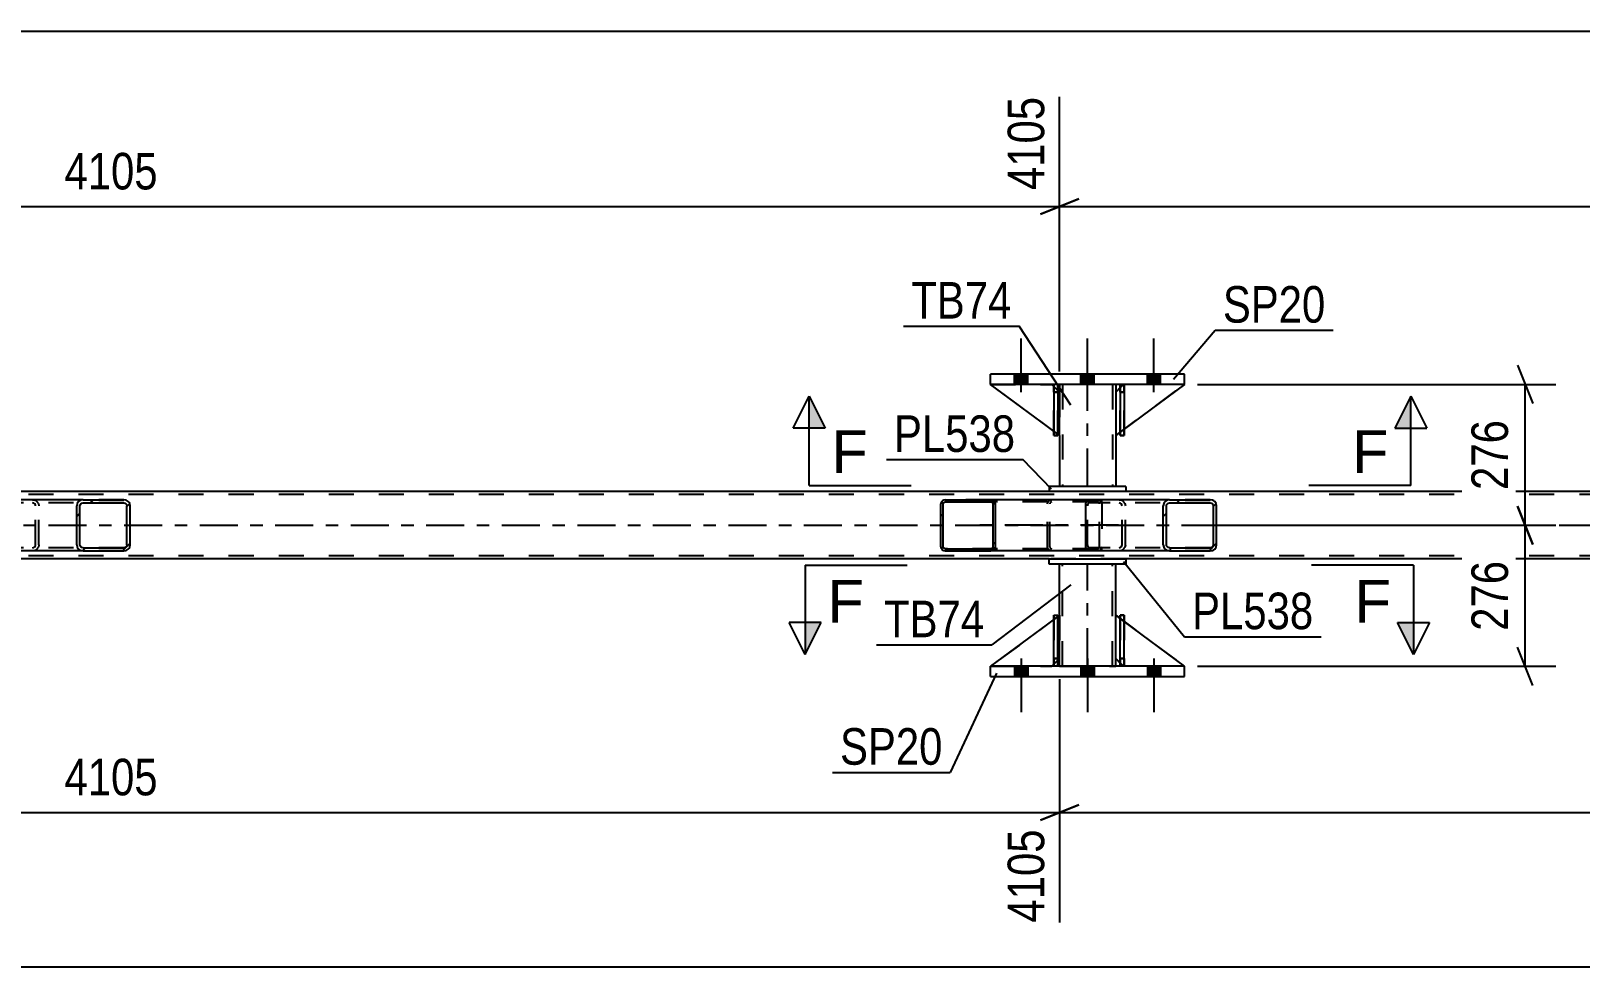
# Model space of a CAD drawing. Header units: millimetres. Extents: x -91 to 750, y -418 to 176.
# Drawn here: x 97.9 to 219.3, y -254.8 to -181.5 of the extents above; entities that cross this region are included whole.
import ezdxf

# ---------------------------------------------------------------- set-up
doc = ezdxf.new("R2010")
doc.units = ezdxf.units.MM
doc.linetypes.add('DXK_LINE_DOT2', pattern=[3.9198, 1.9599, -1.9599])
doc.linetypes.add('DXK_LINE_DOT3', pattern=[5.9187, 2.979, -0.9799, 0.9799, -0.9799])
doc.styles.add('Arial', font='ARIAL.TTF', dxfattribs={"height": 0.2})
doc.styles.add('Arial Narrow', font='ARIALN.TTF', dxfattribs={"height": 0.2})

# ---------------------------------------------------------------- blocks, each defined once
blk = doc.blocks.new('Part-814185736-5487 - 5375')
at = {"color": 7, "linetype": 'DXK_LINE_DOT2'}
for p, q in [((178.07, -209.76), (178.07, -209.16)), ((178.07, -209.16), (178.07, -209.16)), ((178.07, -209.16), (178.07, -213.16)), ((178.39, -209.16), (178.07, -209.16)), ((178.07, -213.16), (178.07, -209.76)), ((178.07, -209.76), (178.39, -209.76)), ((178.39, -209.76), (178.39, -209.16)), ((178.39, -213.16), (178.39, -209.16)), ((178.39, -209.76), (178.39, -213.16)), ((178.07, -213.16), (178.39, -213.16))]:
    blk.add_line(p, q, dxfattribs=at)
blk = doc.blocks.new('Part-814185736-5474 - 5375')
at = {"color": 7, "linetype": 'DXK_LINE_DOT2'}
for p, q in [((178.07, -227.25), (178.39, -227.25)), ((178.07, -230.65), (178.07, -227.25)), ((178.07, -227.25), (178.07, -231.25)), ((178.39, -227.25), (178.39, -230.77)), ((178.39, -231.25), (178.39, -227.34)), ((178.39, -230.65), (178.07, -230.65)), ((178.07, -231.25), (178.07, -230.65)), ((178.39, -231.25), (178.07, -231.25)), ((178.39, -230.77), (178.39, -231.25)), ((178.39, -231.25), (178.39, -231.25))]:
    blk.add_line(p, q, dxfattribs=at)
blk = doc.blocks.new('Part-814185736-5480 - 5375')
at = {"color": 7, "linetype": 'DXK_LINE_DOT2'}
for p, q in [((182.92, -230.65), (182.92, -227.25)), ((182.92, -227.25), (188.32, -231.25)), ((183.52, -231.25), (182.92, -230.65)), ((188.32, -231.25), (183.52, -231.25))]:
    blk.add_line(p, q, dxfattribs=at)
blk = doc.blocks.new('Part-814185736-5481 - 5375')
at = {"color": 7, "linetype": 'DXK_LINE_DOT2'}
for p, q in [((183.27, -209.76), (183.27, -209.16)), ((183.27, -209.16), (183.27, -209.16)), ((183.27, -209.16), (183.27, -213.16)), ((183.59, -209.16), (183.27, -209.16)), ((183.27, -213.16), (183.27, -209.76)), ((183.27, -209.76), (183.59, -209.76)), ((183.59, -209.76), (183.59, -209.16)), ((183.59, -213.16), (183.59, -209.16)), ((183.59, -209.76), (183.59, -213.16)), ((183.27, -213.16), (183.59, -213.16))]:
    blk.add_line(p, q, dxfattribs=at)
blk = doc.blocks.new('Part-814185736-5482 - 5375')
at = {"color": 2, "linetype": 'Continuous'}
for p, q in [((178.07, -227.58), (173.12, -231.24)), ((178.52, -227.25), (178.39, -227.34)), ((178.52, -230.65), (178.52, -227.25)), ((178.07, -231.09), (177.92, -231.24)), ((178.52, -230.65), (178.39, -230.77)), ((178.52, -230.65), (178.52, -230.65))]:
    blk.add_line(p, q, dxfattribs=at)
at = {"color": 7, "linetype": 'DXK_LINE_DOT2'}
for p, q in [((178.39, -227.34), (178.07, -227.58)), ((178.52, -230.65), (178.52, -227.25)), ((173.12, -231.25), (173.12, -231.24)), ((173.12, -231.24), (173.12, -231.25)), ((177.92, -231.25), (173.12, -231.25)), ((178.52, -230.65), (177.92, -231.25)), ((177.92, -231.25), (177.92, -231.24)), ((178.39, -230.77), (178.07, -231.09))]:
    blk.add_line(p, q, dxfattribs=at)
blk = doc.blocks.new('Part-814185736-5483 - 5375')
at = {"color": 7, "linetype": 'DXK_LINE_DOT2'}
for p, q in [((178.52, -227.25), (173.12, -231.25)), ((178.52, -230.65), (178.52, -227.25)), ((178.52, -227.25), (178.52, -230.65)), ((173.12, -231.25), (177.92, -231.25)), ((177.92, -231.25), (178.52, -230.65)), ((178.52, -230.65), (177.92, -231.25)), ((178.52, -230.65), (178.52, -230.65))]:
    blk.add_line(p, q, dxfattribs=at)
blk = doc.blocks.new('Part-814185736-5484 - 5375')
at = {"color": 2, "linetype": 'Continuous'}
for p, q in [((178.07, -231.24), (178.07, -227.25)), ((178.07, -227.25), (178.39, -227.25)), ((178.39, -231.24), (178.39, -227.25)), ((178.07, -231.25), (178.07, -231.24)), ((178.07, -231.25), (178.07, -231.25)), ((178.39, -231.25), (178.07, -231.25)), ((178.39, -231.25), (178.39, -231.24))]:
    blk.add_line(p, q, dxfattribs=at)
at = {"color": 7, "linetype": 'DXK_LINE_DOT2'}
for p, q in [((178.07, -227.25), (178.07, -230.65)), ((178.39, -230.65), (178.39, -227.25)), ((178.07, -230.65), (178.07, -231.25)), ((178.07, -230.65), (178.39, -230.65)), ((178.07, -231.24), (178.07, -231.24)), ((178.39, -231.25), (178.39, -230.65)), ((178.39, -231.24), (178.39, -231.24)), ((178.39, -231.25), (178.39, -231.25))]:
    blk.add_line(p, q, dxfattribs=at)
blk = doc.blocks.new('Part-814185736-5493 - 5375')
at = {"color": 2, "linetype": 'Continuous'}
for p, q in [((173.12, -232.04), (173.12, -231.24)), ((188.32, -231.24), (173.12, -231.24)), ((188.32, -232.04), (188.32, -231.24)), ((173.12, -232.04), (188.32, -232.04))]:
    blk.add_line(p, q, dxfattribs=at)
at = {"color": 7, "linetype": 'DXK_LINE_DOT2'}
for p, q in [((173.12, -232.04), (173.12, -231.24)), ((188.32, -232.04), (188.32, -231.24))]:
    blk.add_line(p, q, dxfattribs=at)
blk = doc.blocks.new('Part-814185736-5457 - 5375')
at = {"color": 2, "linetype": 'Continuous'}
for p, q in [((182.92, -230.65), (182.92, -227.25)), ((183.27, -227.51), (182.92, -227.25)), ((188.32, -231.24), (183.59, -227.74)), ((183.27, -231), (182.92, -230.65))]:
    blk.add_line(p, q, dxfattribs=at)
at = {"color": 7, "linetype": 'DXK_LINE_DOT2'}
for p, q in [((183.59, -227.74), (183.27, -227.51)), ((183.52, -231.25), (183.27, -231)), ((188.32, -231.25), (183.52, -231.25)), ((188.32, -231.24), (188.32, -231.25)), ((188.32, -231.25), (188.32, -231.24))]:
    blk.add_line(p, q, dxfattribs=at)
blk = doc.blocks.new('Part-814185736-5469 - 5375')
at = {"color": 2, "linetype": 'Continuous'}
for p, q in [((183.27, -209.41), (182.92, -209.76)), ((182.92, -209.76), (182.92, -213.16)), ((188.32, -209.16), (183.59, -212.66)), ((183.27, -212.9), (182.92, -213.16))]:
    blk.add_line(p, q, dxfattribs=at)
at = {"color": 7, "linetype": 'DXK_LINE_DOT2'}
for p, q in [((183.52, -209.16), (183.27, -209.41)), ((188.32, -209.16), (183.52, -209.16)), ((183.59, -212.66), (183.27, -212.9))]:
    blk.add_line(p, q, dxfattribs=at)
blk = doc.blocks.new('Part-814185736-5470 - 5375')
at = {"color": 7, "linetype": 'DXK_LINE_DOT2'}
for p, q in [((183.52, -209.16), (182.92, -209.76)), ((182.92, -213.16), (188.32, -209.16)), ((182.92, -209.76), (182.92, -213.16)), ((188.32, -209.16), (183.52, -209.16))]:
    blk.add_line(p, q, dxfattribs=at)
blk = doc.blocks.new('Part-814185736-5471 - 5375')
at = {"color": 2, "linetype": 'Continuous'}
for p, q in [((178.07, -212.83), (173.12, -209.16)), ((178.07, -209.32), (177.92, -209.16)), ((178.52, -209.76), (178.39, -209.64)), ((178.52, -209.76), (178.52, -209.76)), ((178.52, -213.16), (178.52, -209.76)), ((178.39, -213.07), (178.52, -213.16)), ((178.52, -213.16), (178.52, -213.16))]:
    blk.add_line(p, q, dxfattribs=at)
at = {"color": 7, "linetype": 'DXK_LINE_DOT2'}
for p, q in [((177.92, -209.16), (173.12, -209.16)), ((177.92, -209.16), (178.52, -209.76)), ((178.39, -209.64), (178.07, -209.32)), ((178.52, -209.76), (178.52, -213.16)), ((178.39, -213.07), (178.07, -212.83))]:
    blk.add_line(p, q, dxfattribs=at)
blk = doc.blocks.new('Part-814185736-5472 - 5375')
at = {"color": 7, "linetype": 'DXK_LINE_DOT2'}
for p, q in [((178.52, -213.16), (173.12, -209.16)), ((173.12, -209.16), (177.92, -209.16)), ((177.92, -209.16), (178.52, -209.76)), ((178.52, -209.76), (177.92, -209.16)), ((178.52, -209.76), (178.52, -213.16)), ((178.52, -209.76), (178.52, -209.76)), ((178.52, -209.76), (178.52, -213.16))]:
    blk.add_line(p, q, dxfattribs=at)
blk = doc.blocks.new('Part-814185736-5473 - 5375')
at = {"color": 2, "linetype": 'Continuous'}
for p, q in [((178.39, -209.16), (178.07, -209.16)), ((178.07, -209.16), (178.07, -213.16)), ((178.39, -209.16), (178.39, -209.16)), ((178.39, -209.16), (178.39, -213.16)), ((178.39, -213.16), (178.07, -213.16))]:
    blk.add_line(p, q, dxfattribs=at)
at = {"color": 7, "linetype": 'DXK_LINE_DOT2'}
for p, q in [((178.07, -209.76), (178.07, -209.16)), ((178.39, -209.76), (178.07, -209.76)), ((178.07, -209.76), (178.07, -213.16)), ((178.39, -209.76), (178.39, -209.16)), ((178.39, -209.16), (178.39, -209.16)), ((178.39, -213.16), (178.39, -209.76))]:
    blk.add_line(p, q, dxfattribs=at)
blk = doc.blocks.new('Part-814185736-5498 - 5375')
at = {"color": 2, "linetype": 'Continuous'}
for p, q in [((173.12, -209.16), (173.12, -208.36)), ((188.32, -208.36), (173.12, -208.36)), ((188.32, -209.16), (188.32, -208.36)), ((188.32, -209.16), (173.12, -209.16))]:
    blk.add_line(p, q, dxfattribs=at)
at = {"color": 7, "linetype": 'DXK_LINE_DOT2'}
for p, q in [((173.12, -209.16), (173.12, -208.36)), ((188.32, -209.16), (188.32, -208.36))]:
    blk.add_line(p, q, dxfattribs=at)
blk = doc.blocks.new('Part-814185736-5503 - 5375')
at = {"color": 2, "linetype": 'Continuous'}
for p, q in [((178.52, -227.25), (178.52, -223.24)), ((182.92, -227.25), (182.92, -223.24)), ((178.52, -231.24), (178.52, -230.65)), ((182.92, -231.24), (182.92, -230.65))]:
    blk.add_line(p, q, dxfattribs=at)
at = {"color": 7, "linetype": 'DXK_LINE_DOT2'}
for p, q in [((182.92, -223.24), (178.52, -223.24)), ((178.76, -231.24), (178.76, -223.24)), ((182.68, -231.24), (182.68, -223.24)), ((178.52, -230.65), (178.52, -227.25)), ((182.92, -230.65), (182.92, -227.25)), ((178.52, -231.24), (182.92, -231.24))]:
    blk.add_line(p, q, dxfattribs=at)
at = {"color": 7, "linetype": 'DXK_LINE_DOT3'}
blk.add_line((180.72, -231.24), (180.72, -223.24), dxfattribs=at)
blk = doc.blocks.new('Part-814185736-5504 - 5375')
at = {"linetype": 'Continuous'}
h = blk.add_hatch(dxfattribs=at)
h.set_pattern_fill('', scale=0.7, style=0, pattern_type=0)
h.set_pattern_definition([(45, (105.6574, -218.4998), (-1.57154, 1.57154), [])])
h.paths.add_polyline_path([(105.7, -218.68), (105.66, -218.5), (105.55, -218.34), (105.39, -218.24), (105.19, -218.2), (102.01, -218.2), (101.82, -218.24), (101.65, -218.34), (101.54, -218.5), (101.51, -218.68), (101.51, -221.72), (101.54, -221.91), (101.65, -222.06), (101.82, -222.17), (102.01, -222.2), (105.19, -222.2), (105.39, -222.17), (105.55, -222.06), (105.66, -221.91), (105.7, -221.72)])
h.paths.add_polyline_path([(105.43, -221.82), (105.37, -221.89), (105.29, -221.95), (105.19, -221.96), (102.01, -221.96), (101.91, -221.95), (101.83, -221.89), (101.78, -221.82), (101.76, -221.72), (101.76, -218.68), (101.78, -218.59), (101.83, -218.51), (101.91, -218.46), (102.01, -218.44), (105.19, -218.44), (105.29, -218.46), (105.37, -218.51), (105.43, -218.59), (105.44, -218.68), (105.44, -221.72)])
at = {"color": 2, "linetype": 'Continuous'}
for p, q in [((95.46, -218.5), (95.52, -218.34)), ((95.52, -218.34), (95.6, -218.24)), ((95.6, -218.24), (95.71, -218.2)), ((102.01, -218.2), (95.71, -218.2)), ((102.01, -218.2), (101.82, -218.24)), ((101.83, -218.51), (101.91, -218.46)), ((101.91, -218.46), (102.01, -218.44)), ((102.01, -218.2), (105.19, -218.2)), ((102.01, -218.44), (105.19, -218.44)), ((105.39, -218.24), (105.19, -218.2)), ((105.19, -218.44), (105.29, -218.46)), ((105.29, -218.46), (105.37, -218.51)), ((95.44, -218.68), (95.46, -218.5)), ((95.44, -221.72), (95.44, -218.68)), ((101.54, -218.5), (101.51, -218.68)), ((101.51, -221.72), (101.51, -218.68)), ((101.76, -218.68), (101.78, -218.59)), ((101.76, -221.72), (101.76, -218.68)), ((101.78, -218.59), (101.83, -218.51)), ((105.37, -218.51), (105.43, -218.59)), ((105.43, -218.59), (105.44, -218.68)), ((105.44, -221.72), (105.44, -218.68)), ((105.7, -218.68), (105.66, -218.5)), ((105.7, -221.72), (105.7, -218.68)), ((95.46, -221.91), (95.44, -221.72)), ((95.52, -222.06), (95.46, -221.91)), ((95.6, -222.17), (95.52, -222.06)), ((101.51, -221.72), (101.54, -221.91)), ((101.78, -221.82), (101.76, -221.72)), ((101.83, -221.89), (101.78, -221.82)), ((101.91, -221.95), (101.83, -221.89)), ((102.01, -221.96), (101.91, -221.95)), ((102.01, -221.96), (105.19, -221.96)), ((105.29, -221.95), (105.19, -221.96)), ((105.37, -221.89), (105.29, -221.95)), ((105.43, -221.82), (105.37, -221.89)), ((105.44, -221.72), (105.43, -221.82)), ((105.66, -221.91), (105.7, -221.72)), ((95.71, -222.2), (95.6, -222.17)), ((102.01, -222.2), (95.71, -222.2)), ((101.82, -222.17), (102.01, -222.2)), ((102.01, -222.2), (105.19, -222.2)), ((105.19, -222.2), (105.39, -222.17))]:
    blk.add_line(p, q, dxfattribs=at)
at = {"color": 7, "linetype": 'DXK_LINE_DOT2'}
for p, q in [((95.66, -218.46), (95.61, -218.51)), ((95.71, -218.44), (95.66, -218.46)), ((105.19, -218.44), (95.71, -218.44)), ((96.7, -218.44), (96.7, -218.2)), ((98.04, -218.2), (98.24, -218.24)), ((98.14, -218.46), (98.04, -218.44)), ((98.22, -218.51), (98.14, -218.46)), ((105.19, -218.2), (102.01, -218.2)), ((95.58, -218.59), (95.57, -218.68)), ((95.57, -221.72), (95.57, -218.68)), ((95.61, -218.51), (95.58, -218.59)), ((98.27, -218.59), (98.22, -218.51)), ((98.29, -218.68), (98.27, -218.59)), ((98.29, -221.72), (98.29, -218.68)), ((98.51, -218.5), (98.55, -218.68)), ((98.55, -221.72), (98.55, -218.68)), ((95.57, -221.72), (95.58, -221.82)), ((95.58, -221.82), (95.61, -221.89)), ((95.61, -221.89), (95.66, -221.95)), ((95.66, -221.95), (95.71, -221.96)), ((105.19, -221.96), (95.71, -221.96)), ((96.7, -222.2), (96.7, -221.96)), ((98.04, -221.96), (98.14, -221.95)), ((98.14, -221.95), (98.22, -221.89)), ((98.22, -221.89), (98.27, -221.82)), ((98.27, -221.82), (98.29, -221.72)), ((98.55, -221.72), (98.51, -221.91)), ((98.24, -222.17), (98.04, -222.2)), ((105.19, -222.2), (102.01, -222.2))]:
    blk.add_line(p, q, dxfattribs=at)
for centre, start, end in [((98.06, -218.7), 23.8494, 68.8059), ((98.06, -221.71), 291.1941, 336.1506)]:
    blk.add_arc(centre, 0.492, start, end, dxfattribs=at)
at = {"color": 2, "linetype": 'Continuous'}
for centre, start, end in [((101.99, -218.7), 111.1941, 156.1506), ((105.21, -218.7), 23.8494, 68.8059), ((101.99, -221.71), 203.8494, 248.8059), ((105.21, -221.71), 291.1941, 336.1506)]:
    blk.add_arc(centre, 0.492, start, end, dxfattribs=at)
blk = doc.blocks.new('Part-814185736-5517 - 5375')
at = {"color": 2, "linetype": 'Continuous'}
for p, q in [((178.52, -209.16), (178.52, -209.76)), ((182.92, -209.16), (182.92, -209.76)), ((178.52, -213.16), (178.52, -217.16)), ((182.92, -213.16), (182.92, -217.16))]:
    blk.add_line(p, q, dxfattribs=at)
at = {"color": 7, "linetype": 'DXK_LINE_DOT2'}
for p, q in [((182.92, -209.16), (178.52, -209.16)), ((178.52, -209.76), (178.52, -213.16)), ((178.76, -209.16), (178.76, -217.16)), ((182.68, -209.16), (182.68, -217.16)), ((182.92, -209.76), (182.92, -213.16)), ((182.92, -217.16), (178.52, -217.16))]:
    blk.add_line(p, q, dxfattribs=at)
at = {"color": 7, "linetype": 'DXK_LINE_DOT3'}
blk.add_line((180.72, -217.16), (180.72, -209.16), dxfattribs=at)
blk = doc.blocks.new('Part-814185736-5522 - 5375')
at = {"linetype": 'Continuous'}
h = blk.add_hatch(dxfattribs=at)
h.set_pattern_fill('', scale=0.7, style=0, pattern_type=0)
h.set_pattern_definition([(45, (190.7917, -218.4998), (-1.57154, 1.57154), [])])
h.paths.add_polyline_path([(190.83, -218.68), (190.79, -218.5), (190.68, -218.34), (190.52, -218.24), (190.33, -218.2), (187.14, -218.2), (186.95, -218.24), (186.79, -218.34), (186.68, -218.5), (186.64, -218.68), (186.64, -221.72), (186.68, -221.91), (186.79, -222.06), (186.95, -222.17), (187.14, -222.2), (190.33, -222.2), (190.52, -222.17), (190.68, -222.06), (190.79, -221.91), (190.83, -221.72)])
h.paths.add_polyline_path([(190.56, -221.82), (190.5, -221.89), (190.42, -221.95), (190.33, -221.96), (187.14, -221.96), (187.05, -221.95), (186.97, -221.89), (186.91, -221.82), (186.89, -221.72), (186.89, -218.68), (186.91, -218.59), (186.97, -218.51), (187.05, -218.46), (187.14, -218.44), (190.33, -218.44), (190.42, -218.46), (190.5, -218.51), (190.56, -218.59), (190.58, -218.68), (190.58, -221.72)])
at = {"color": 2, "linetype": 'Continuous'}
for p, q in [((180.59, -218.5), (180.65, -218.34)), ((180.65, -218.34), (180.74, -218.24)), ((180.74, -218.24), (180.84, -218.2)), ((187.14, -218.2), (180.84, -218.2)), ((187.14, -218.2), (186.95, -218.24)), ((186.97, -218.51), (187.05, -218.46)), ((187.05, -218.46), (187.14, -218.44)), ((187.14, -218.2), (190.33, -218.2)), ((187.14, -218.44), (190.33, -218.44)), ((190.52, -218.24), (190.33, -218.2)), ((190.33, -218.44), (190.42, -218.46)), ((190.42, -218.46), (190.5, -218.51)), ((180.57, -218.68), (180.59, -218.5)), ((180.57, -221.72), (180.57, -218.68)), ((186.68, -218.5), (186.64, -218.68)), ((186.64, -221.72), (186.64, -218.68)), ((186.89, -218.68), (186.91, -218.59)), ((186.89, -221.72), (186.89, -218.68)), ((186.91, -218.59), (186.97, -218.51)), ((190.5, -218.51), (190.56, -218.59)), ((190.56, -218.59), (190.58, -218.68)), ((190.58, -221.72), (190.58, -218.68)), ((190.83, -218.68), (190.79, -218.5)), ((190.83, -221.72), (190.83, -218.68)), ((180.59, -221.91), (180.57, -221.72)), ((180.65, -222.06), (180.59, -221.91)), ((180.74, -222.17), (180.65, -222.06)), ((186.64, -221.72), (186.68, -221.91)), ((186.91, -221.82), (186.89, -221.72)), ((186.97, -221.89), (186.91, -221.82)), ((187.05, -221.95), (186.97, -221.89)), ((187.14, -221.96), (187.05, -221.95)), ((187.14, -221.96), (190.33, -221.96)), ((190.42, -221.95), (190.33, -221.96)), ((190.5, -221.89), (190.42, -221.95)), ((190.56, -221.82), (190.5, -221.89)), ((190.58, -221.72), (190.56, -221.82)), ((190.79, -221.91), (190.83, -221.72)), ((180.84, -222.2), (180.74, -222.17)), ((187.14, -222.2), (180.84, -222.2)), ((186.95, -222.17), (187.14, -222.2)), ((187.14, -222.2), (190.33, -222.2)), ((190.33, -222.2), (190.52, -222.17))]:
    blk.add_line(p, q, dxfattribs=at)
at = {"color": 7, "linetype": 'DXK_LINE_DOT2'}
for p, q in [((180.79, -218.46), (180.75, -218.51)), ((180.84, -218.44), (180.79, -218.46)), ((190.33, -218.44), (180.84, -218.44)), ((181.83, -218.44), (181.83, -218.2)), ((183.18, -218.2), (183.37, -218.24)), ((183.27, -218.46), (183.18, -218.44)), ((183.35, -218.51), (183.27, -218.46)), ((190.33, -218.2), (187.14, -218.2)), ((180.72, -218.59), (180.71, -218.68)), ((180.71, -221.72), (180.71, -218.68)), ((180.75, -218.51), (180.72, -218.59)), ((183.41, -218.59), (183.35, -218.51)), ((183.43, -218.68), (183.41, -218.59)), ((183.43, -221.72), (183.43, -218.68)), ((183.64, -218.5), (183.68, -218.68)), ((183.68, -221.72), (183.68, -218.68)), ((180.71, -221.72), (180.72, -221.82)), ((180.72, -221.82), (180.75, -221.89)), ((180.75, -221.89), (180.79, -221.95)), ((180.79, -221.95), (180.84, -221.96)), ((190.33, -221.96), (180.84, -221.96)), ((181.83, -222.2), (181.83, -221.96)), ((183.18, -221.96), (183.27, -221.95)), ((183.27, -221.95), (183.35, -221.89)), ((183.35, -221.89), (183.41, -221.82)), ((183.41, -221.82), (183.43, -221.72)), ((183.68, -221.72), (183.64, -221.91)), ((183.37, -222.17), (183.18, -222.2)), ((190.33, -222.2), (187.14, -222.2))]:
    blk.add_line(p, q, dxfattribs=at)
for centre, start, end in [((183.19, -218.7), 23.8494, 68.8059), ((183.19, -221.71), 291.1941, 336.1506)]:
    blk.add_arc(centre, 0.492, start, end, dxfattribs=at)
at = {"color": 2, "linetype": 'Continuous'}
for centre, start, end in [((187.13, -218.7), 111.1941, 156.1506), ((190.34, -218.7), 23.8494, 68.8059), ((187.13, -221.71), 203.8494, 248.8059), ((190.34, -221.71), 291.1941, 336.1506)]:
    blk.add_arc(centre, 0.492, start, end, dxfattribs=at)
blk = doc.blocks.new('Part-814185736-5523 - 5375')
at = {"linetype": 'Continuous'}
h = blk.add_hatch(dxfattribs=at)
h.set_pattern_fill('', scale=0.7, style=0, pattern_type=0)
h.set_pattern_definition([(45, (173.4595, -218.401), (-1.57154, 1.57154), [])])
h.paths.add_polyline_path([(173.49, -218.52), (173.46, -218.4), (173.39, -218.3), (173.28, -218.23), (173.14, -218.2), (169.57, -218.2), (169.44, -218.23), (169.33, -218.3), (169.25, -218.4), (169.23, -218.52), (169.23, -221.88), (169.25, -222.01), (169.33, -222.11), (169.44, -222.18), (169.57, -222.2), (173.14, -222.2), (173.28, -222.18), (173.39, -222.11), (173.46, -222.01), (173.49, -221.88)])
h.paths.add_polyline_path([(173.3, -221.94), (173.27, -222), (173.21, -222.03), (173.14, -222.04), (169.57, -222.04), (169.5, -222.03), (169.45, -222), (169.41, -221.94), (169.4, -221.88), (169.4, -218.52), (169.41, -218.46), (169.45, -218.41), (169.5, -218.38), (169.57, -218.36), (173.14, -218.36), (173.21, -218.38), (173.27, -218.41), (173.3, -218.46), (173.32, -218.52), (173.32, -221.88)])
at = {"color": 2, "linetype": 'Continuous'}
for p, q in [((169.25, -218.4), (169.23, -218.52)), ((169.4, -218.52), (169.41, -218.46)), ((169.41, -218.46), (169.45, -218.41)), ((169.57, -218.2), (169.44, -218.23)), ((169.45, -218.41), (169.5, -218.38)), ((169.5, -218.38), (169.57, -218.36)), ((169.57, -218.2), (173.14, -218.2)), ((169.57, -218.36), (173.14, -218.36)), ((180.84, -218.2), (173.14, -218.2)), ((173.28, -218.23), (173.14, -218.2)), ((173.14, -218.36), (173.21, -218.38)), ((173.21, -218.38), (173.27, -218.41)), ((173.27, -218.41), (173.3, -218.46)), ((173.3, -218.46), (173.32, -218.52)), ((173.49, -218.52), (173.46, -218.4)), ((169.23, -221.88), (169.23, -218.52)), ((169.4, -221.88), (169.4, -218.52)), ((173.32, -221.88), (173.32, -218.52)), ((173.49, -221.88), (173.49, -218.52)), ((169.23, -221.88), (169.25, -222.01)), ((169.41, -221.94), (169.4, -221.88)), ((169.45, -222), (169.41, -221.94)), ((169.5, -222.03), (169.45, -222)), ((169.57, -222.04), (169.5, -222.03)), ((169.57, -222.04), (173.14, -222.04)), ((173.21, -222.03), (173.14, -222.04)), ((173.27, -222), (173.21, -222.03)), ((173.3, -221.94), (173.27, -222)), ((173.32, -221.88), (173.3, -221.94)), ((173.46, -222.01), (173.49, -221.88)), ((169.44, -222.18), (169.57, -222.2)), ((169.57, -222.2), (173.14, -222.2)), ((173.14, -222.2), (173.28, -222.18)), ((180.84, -222.2), (173.14, -222.2))]:
    blk.add_line(p, q, dxfattribs=at)
at = {"color": 7, "linetype": 'DXK_LINE_DOT2'}
for p, q in [((173.14, -218.2), (169.57, -218.2)), ((181.49, -218.36), (169.57, -218.36)), ((177.58, -218.52), (177.6, -218.4)), ((177.76, -218.46), (177.75, -218.52)), ((177.8, -218.41), (177.76, -218.46)), ((177.79, -218.23), (177.92, -218.2)), ((177.85, -218.38), (177.8, -218.41)), ((177.92, -218.36), (177.85, -218.38)), ((181.49, -218.2), (180.84, -218.2)), ((181.49, -218.2), (181.62, -218.23)), ((181.56, -218.38), (181.49, -218.36)), ((181.61, -218.41), (181.56, -218.38)), ((181.65, -218.46), (181.61, -218.41)), ((181.66, -218.52), (181.65, -218.46)), ((181.81, -218.4), (181.83, -218.52)), ((177.58, -221.88), (177.58, -218.52)), ((177.75, -221.88), (177.75, -218.52)), ((181.66, -221.88), (181.66, -218.52)), ((181.83, -218.52), (181.83, -221.88)), ((181.49, -222.04), (169.57, -222.04)), ((177.6, -222.01), (177.58, -221.88)), ((177.75, -221.88), (177.76, -221.94)), ((177.76, -221.94), (177.8, -222)), ((177.8, -222), (177.81, -222.01)), ((177.81, -222.01), (177.85, -222.03)), ((177.85, -222.03), (177.92, -222.04)), ((181.49, -222.04), (181.56, -222.03)), ((181.56, -222.03), (181.61, -222)), ((181.61, -222), (181.65, -221.94)), ((181.65, -221.94), (181.66, -221.88)), ((181.83, -221.88), (181.81, -222.01)), ((173.14, -222.2), (169.57, -222.2)), ((177.92, -222.2), (177.79, -222.18)), ((181.49, -222.2), (180.84, -222.2)), ((181.62, -222.18), (181.49, -222.2))]:
    blk.add_line(p, q, dxfattribs=at)
at = {"color": 7, "linetype": 'DXK_LINE_DOT3'}
blk.add_line((183.13, -220.2), (171.36, -220.2), dxfattribs=at)
at = {"color": 2, "linetype": 'Continuous'}
for centre, start, end in [((169.56, -218.54), 110.7583, 155.68), ((173.16, -218.54), 24.32, 69.2417), ((169.56, -221.87), 204.32, 249.2417), ((173.16, -221.87), 290.7583, 335.68)]:
    blk.add_arc(centre, 0.331, start, end, dxfattribs=at)
at = {"color": 7, "linetype": 'DXK_LINE_DOT2'}
for centre, start, end in [((177.91, -218.54), 110.7583, 155.68), ((181.51, -218.54), 24.32, 69.2417), ((177.91, -221.87), 204.32, 249.2417), ((181.51, -221.87), 290.7583, 335.68)]:
    blk.add_arc(centre, 0.331, start, end, dxfattribs=at)
blk = doc.blocks.new('Part-814185736-5551 - 5375')
at = {"color": 2, "linetype": 'Continuous'}
for p, q in [((177.72, -217.56), (40.12, -217.56)), ((347.99, -217.56), (183.72, -217.56)), ((177.72, -222.84), (40.12, -222.84)), ((347.99, -222.84), (183.72, -222.84))]:
    blk.add_line(p, q, dxfattribs=at)
at = {"color": 7, "linetype": 'DXK_LINE_DOT2'}
for p, q in [((617.11, -217.8), (40.12, -217.8)), ((183.72, -217.56), (177.72, -217.56)), ((617.11, -222.6), (40.12, -222.6)), ((183.72, -222.84), (177.72, -222.84))]:
    blk.add_line(p, q, dxfattribs=at)
at = {"color": 7, "linetype": 'DXK_LINE_DOT3'}
blk.add_line((40.12, -220.2), (617.11, -220.2), dxfattribs=at)
blk = doc.blocks.new('Bolt-814185736-5558 - 5375')
at = {"linetype": 'Continuous'}
for points in [[(175, -209.16), (176.04, -209.16), (176.04, -208.36), (175, -208.36)], [(175, -209.16), (176.04, -209.16), (176.04, -208.36), (175, -208.36)], [(175, -209.16), (176.04, -209.16), (176.04, -208.36), (175, -208.36)], [(180.2, -209.16), (181.24, -209.16), (181.24, -208.36), (180.2, -208.36)], [(180.2, -209.16), (181.24, -209.16), (181.24, -208.36), (180.2, -208.36)], [(185.4, -209.16), (186.44, -209.16), (186.44, -208.36), (185.4, -208.36)], [(185.4, -209.16), (186.44, -209.16), (186.44, -208.36), (185.4, -208.36)], [(185.4, -209.16), (186.44, -209.16), (186.44, -208.36), (185.4, -208.36)]]:
    blk.add_hatch(color=1, dxfattribs=at).paths.add_polyline_path(points)
at = {"color": 1, "linetype": 'Continuous'}
for p, q in [((175.52, -209.76), (175.52, -205.56)), ((175.52, -209.76), (175.52, -205.56)), ((175.52, -209.76), (175.52, -205.56)), ((180.72, -209.76), (180.72, -205.56)), ((180.72, -209.76), (180.72, -205.56)), ((185.92, -209.76), (185.92, -205.56)), ((185.92, -209.76), (185.92, -205.56)), ((185.92, -209.76), (185.92, -205.56)), ((175, -209.16), (175, -208.36)), ((175, -209.16), (175, -208.36)), ((175, -209.16), (175, -208.36)), ((176.04, -209.16), (176.04, -208.36)), ((176.04, -209.16), (176.04, -208.36)), ((176.04, -209.16), (176.04, -208.36)), ((180.2, -209.16), (180.2, -208.36)), ((180.2, -209.16), (180.2, -208.36)), ((181.24, -209.16), (181.24, -208.36)), ((181.24, -209.16), (181.24, -208.36)), ((185.4, -209.16), (185.4, -208.36)), ((185.4, -209.16), (185.4, -208.36)), ((185.4, -209.16), (185.4, -208.36)), ((186.44, -209.16), (186.44, -208.36)), ((186.44, -209.16), (186.44, -208.36)), ((186.44, -209.16), (186.44, -208.36))]:
    blk.add_line(p, q, dxfattribs=at)
blk = doc.blocks.new('Bolt-814185736-5559 - 5375')
at = {"linetype": 'Continuous'}
for points in [[(176.04, -231.24), (175, -231.24), (175, -232.04), (176.04, -232.04)], [(176.04, -231.24), (175, -231.24), (175, -232.04), (176.04, -232.04)], [(176.04, -231.24), (175, -231.24), (175, -232.04), (176.04, -232.04)], [(181.24, -231.24), (180.2, -231.24), (180.2, -232.04), (181.24, -232.04)], [(181.24, -231.24), (180.2, -231.24), (180.2, -232.04), (181.24, -232.04)], [(186.44, -231.24), (185.4, -231.24), (185.4, -232.04), (186.44, -232.04)], [(186.44, -231.24), (185.4, -231.24), (185.4, -232.04), (186.44, -232.04)], [(186.44, -231.24), (185.4, -231.24), (185.4, -232.04), (186.44, -232.04)]]:
    blk.add_hatch(color=1, dxfattribs=at).paths.add_polyline_path(points)
at = {"color": 1, "linetype": 'Continuous'}
for p, q in [((175, -231.24), (175, -232.04)), ((175, -231.24), (175, -232.04)), ((175, -231.24), (175, -232.04)), ((175.52, -230.64), (175.52, -234.84)), ((175.52, -230.64), (175.52, -234.84)), ((175.52, -230.64), (175.52, -234.84)), ((176.04, -231.24), (176.04, -232.04)), ((176.04, -231.24), (176.04, -232.04)), ((176.04, -231.24), (176.04, -232.04)), ((180.2, -231.24), (180.2, -232.04)), ((180.2, -231.24), (180.2, -232.04)), ((180.72, -230.64), (180.72, -234.84)), ((180.72, -230.64), (180.72, -234.84)), ((181.24, -231.24), (181.24, -232.04)), ((181.24, -231.24), (181.24, -232.04)), ((185.4, -231.24), (185.4, -232.04)), ((185.4, -231.24), (185.4, -232.04)), ((185.4, -231.24), (185.4, -232.04)), ((185.92, -230.64), (185.92, -234.84)), ((185.92, -230.64), (185.92, -234.84)), ((185.92, -230.64), (185.92, -234.84)), ((186.44, -231.24), (186.44, -232.04)), ((186.44, -231.24), (186.44, -232.04)), ((186.44, -231.24), (186.44, -232.04))]:
    blk.add_line(p, q, dxfattribs=at)
blk = doc.blocks.new('Part-814185736-5596 - 5375')
at = {"color": 2, "linetype": 'Continuous'}
for p, q in [((177.72, -222.84), (183.72, -222.84)), ((177.72, -223.24), (177.72, -222.84)), ((183.72, -223.24), (177.72, -223.24)), ((183.72, -222.84), (183.72, -223.24))]:
    blk.add_line(p, q, dxfattribs=at)
blk = doc.blocks.new('Part-814185736-5598 - 5375')
at = {"color": 7, "linetype": 'DXK_LINE_DOT2'}
for p, q in [((183.59, -227.25), (183.27, -227.25)), ((183.27, -230.65), (183.27, -227.25)), ((183.27, -227.25), (183.27, -231.25)), ((183.59, -227.25), (183.59, -230.65)), ((183.59, -231.25), (183.59, -227.25)), ((183.59, -230.65), (183.27, -230.65)), ((183.27, -231.25), (183.27, -230.65)), ((183.59, -231.25), (183.27, -231.25)), ((183.59, -230.65), (183.59, -231.25)), ((183.59, -231.25), (183.59, -231.25))]:
    blk.add_line(p, q, dxfattribs=at)
blk = doc.blocks.new('Part-814185736-5600 - 5375')
at = {"color": 2, "linetype": 'Continuous'}
for p, q in [((183.27, -231.24), (183.27, -227.25)), ((183.27, -227.25), (183.59, -227.25)), ((183.59, -231.24), (183.59, -227.25)), ((183.27, -231.25), (183.27, -231.24)), ((183.27, -231.25), (183.27, -231.25)), ((183.59, -231.25), (183.27, -231.25)), ((183.59, -231.25), (183.59, -231.24))]:
    blk.add_line(p, q, dxfattribs=at)
at = {"color": 7, "linetype": 'DXK_LINE_DOT2'}
for p, q in [((183.27, -227.25), (183.27, -230.65)), ((183.59, -230.65), (183.59, -227.25)), ((183.27, -230.65), (183.27, -231.25)), ((183.27, -230.65), (183.59, -230.65)), ((183.27, -231.24), (183.27, -231.24)), ((183.59, -231.25), (183.59, -230.65)), ((183.59, -231.24), (183.59, -231.24)), ((183.59, -231.25), (183.59, -231.25))]:
    blk.add_line(p, q, dxfattribs=at)
blk = doc.blocks.new('Part-814185736-5610 - 5375')
at = {"color": 2, "linetype": 'Continuous'}
for p, q in [((183.72, -217.16), (177.72, -217.16)), ((177.72, -217.16), (177.72, -217.56)), ((183.72, -217.16), (183.72, -217.56)), ((183.72, -217.56), (177.72, -217.56))]:
    blk.add_line(p, q, dxfattribs=at)
blk = doc.blocks.new('Part-814185736-5617 - 5375')
at = {"color": 2, "linetype": 'Continuous'}
for p, q in [((183.59, -209.16), (183.27, -209.16)), ((183.27, -209.16), (183.27, -213.16)), ((183.59, -209.16), (183.59, -209.16)), ((183.59, -209.16), (183.59, -213.16)), ((183.59, -213.16), (183.27, -213.16))]:
    blk.add_line(p, q, dxfattribs=at)
at = {"color": 7, "linetype": 'DXK_LINE_DOT2'}
for p, q in [((183.27, -209.76), (183.27, -209.16)), ((183.59, -209.76), (183.27, -209.76)), ((183.27, -209.76), (183.27, -213.16)), ((183.59, -209.76), (183.59, -209.16)), ((183.59, -209.16), (183.59, -209.16)), ((183.59, -213.16), (183.59, -209.76))]:
    blk.add_line(p, q, dxfattribs=at)
blk = doc.blocks.new('StraightDimension-814185736-5697 - 5375')
at = {"color": 7, "linetype": 'Continuous'}
for p, q in [((178.52, -208.16), (178.52, -186.62)), ((348.79, -208.16), (348.79, -186.62)), ((180.02, -194.63), (177.02, -195.83)), ((178.52, -195.23), (348.79, -195.23)), ((347.29, -195.83), (350.29, -194.63))]:
    blk.add_line(p, q, dxfattribs=at)
at = {"color": 0}
blk.add_wipeout([(267.91, -194.48), (267.91, -190.28), (259.4, -190.28), (259.4, -194.48)], dxfattribs=at)
at = {"color": 3, "style": 'Arial Narrow'}
blk.add_text('4257', height=2.863, dxfattribs=at).set_placement((260, -193.88))
at = {"color": 0, "linetype": 'Continuous'}
blk.add_wipeout([(348.19, -186.02), (343.99, -186.02), (343.99, -194.53), (348.19, -194.53)], dxfattribs=at)
at = {"color": 3, "linetype": 'Continuous', "style": 'Arial Narrow'}
blk.add_text('8362', height=2.863, rotation=90.0002, dxfattribs=at).set_placement((347.59, -193.93))
blk = doc.blocks.new('StraightDimension-814185736-5705 - 5375')
at = {"color": 7, "linetype": 'Continuous'}
for p, q in [((178.52, -208.16), (178.52, -186.62)), ((29.9, -217.5), (29.9, -192.1)), ((31.4, -194.63), (28.4, -195.83)), ((29.9, -195.23), (178.52, -195.23)), ((177.02, -195.83), (180.02, -194.63))]:
    blk.add_line(p, q, dxfattribs=at)
at = {"color": 0}
blk.add_wipeout([(108.47, -194.48), (108.47, -190.28), (99.95, -190.28), (99.95, -194.48)], dxfattribs=at)
at = {"color": 3, "style": 'Arial Narrow'}
blk.add_text('4105', height=2.863, dxfattribs=at).set_placement((100.55, -193.88))
at = {"color": 0, "linetype": 'Continuous'}
for points in [[(177.92, -186.02), (173.72, -186.02), (173.72, -194.53), (177.92, -194.53)], [(29.3, -191.5), (25.1, -191.5), (25.1, -194.53), (29.3, -194.53)]]:
    blk.add_wipeout(points, dxfattribs=at)
at = {"color": 3, "linetype": 'Continuous', "style": 'Arial Narrow'}
for s, height, p in [('4105', 2.863, (177.32, -193.93)), ('0', 2.86, (28.7, -193.93))]:
    blk.add_text(s, height=height, rotation=90.0002, dxfattribs=at).set_placement(p)
blk = doc.blocks.new('StraightDimension-814185736-5732 - 5375')
at = {"color": 7, "linetype": 'Continuous'}
for p, q in [((29.9, -222.98), (29.9, -245.84)), ((178.52, -232.25), (178.52, -251.33)), ((31.4, -242.11), (28.4, -243.31)), ((29.9, -242.71), (178.52, -242.71)), ((177.02, -243.31), (180.02, -242.11))]:
    blk.add_line(p, q, dxfattribs=at)
at = {"color": 0}
blk.add_wipeout([(108.47, -241.96), (108.47, -237.76), (99.95, -237.76), (99.95, -241.96)], dxfattribs=at)
at = {"color": 3, "style": 'Arial Narrow'}
blk.add_text('4105', height=2.863, dxfattribs=at).set_placement((100.55, -241.36))
at = {"color": 0, "linetype": 'Continuous'}
for points in [[(29.3, -243.41), (25.1, -243.41), (25.1, -246.44), (29.3, -246.44)], [(177.92, -243.41), (173.72, -243.41), (173.72, -251.93), (177.92, -251.93)]]:
    blk.add_wipeout(points, dxfattribs=at)
at = {"color": 3, "linetype": 'Continuous', "style": 'Arial Narrow'}
for s, height, p in [('0', 2.86, (28.7, -245.84)), ('4105', 2.863, (177.32, -251.33))]:
    blk.add_text(s, height=height, rotation=90.0002, dxfattribs=at).set_placement(p)
blk = doc.blocks.new('StraightDimension-814185736-5741 - 5375')
at = {"color": 7, "linetype": 'Continuous'}
for p, q in [((178.52, -232.25), (178.52, -251.33)), ((348.79, -232.25), (348.79, -251.33)), ((180.02, -242.11), (177.02, -243.31)), ((178.52, -242.71), (348.79, -242.71)), ((347.29, -243.31), (350.29, -242.11))]:
    blk.add_line(p, q, dxfattribs=at)
at = {"color": 0}
blk.add_wipeout([(267.91, -241.96), (267.91, -237.76), (259.4, -237.76), (259.4, -241.96)], dxfattribs=at)
at = {"color": 3, "style": 'Arial Narrow'}
blk.add_text('4257', height=2.863, dxfattribs=at).set_placement((260, -241.36))
at = {"color": 0, "linetype": 'Continuous'}
blk.add_wipeout([(348.19, -243.41), (343.99, -243.41), (343.99, -251.93), (348.19, -251.93)], dxfattribs=at)
at = {"color": 3, "linetype": 'Continuous', "style": 'Arial Narrow'}
blk.add_text('8362', height=2.863, rotation=90.0002, dxfattribs=at).set_placement((347.59, -251.33))
blk = doc.blocks.new('StraightDimension-814185736-5769 - 5375')
at = {"color": 7, "linetype": 'Continuous'}
blk.add_line((29.26, -254.81), (627.97, -254.81), dxfattribs=at)
blk = doc.blocks.new('StraightDimension-814185736-7778 - 5375')
at = {"color": 7, "linetype": 'Continuous'}
blk.add_line((29.9, -181.47), (627.33, -181.47), dxfattribs=at)
blk = doc.blocks.new('StraightDimension-814185736-8955 - 5375')
at = {"color": 7, "linetype": 'Continuous'}
for p, q in [((214.41, -207.66), (215.61, -210.66)), ((189.32, -209.16), (217.41, -209.16)), ((215.01, -220.2), (215.01, -209.16)), ((215.61, -221.7), (214.41, -218.7)), ((189.32, -220.2), (217.41, -220.2))]:
    blk.add_line(p, q, dxfattribs=at)
at = {"color": 0}
blk.add_wipeout([(214.26, -211.34), (210.06, -211.34), (210.06, -218.03), (214.26, -218.03)], dxfattribs=at)
at = {"color": 3, "style": 'Arial Narrow'}
blk.add_text('276', height=2.863, rotation=90.0002, dxfattribs=at).set_placement((213.66, -217.43))
blk = doc.blocks.new('StraightDimension-814185736-8956 - 5375')
at = {"color": 7, "linetype": 'Continuous'}
for p, q in [((214.41, -218.7), (215.61, -221.7)), ((189.32, -220.2), (217.41, -220.2)), ((215.01, -231.25), (215.01, -220.2)), ((215.61, -232.75), (214.41, -229.75)), ((189.32, -231.25), (217.41, -231.25))]:
    blk.add_line(p, q, dxfattribs=at)
at = {"color": 0}
blk.add_wipeout([(214.26, -222.38), (210.06, -222.38), (210.06, -229.07), (214.26, -229.07)], dxfattribs=at)
at = {"color": 3, "style": 'Arial Narrow'}
blk.add_text('276', height=2.863, rotation=90.0002, dxfattribs=at).set_placement((213.66, -228.47))
blk = doc.blocks.new('Mark-814185736-5489 - 5375')
at = {"color": 0}
blk.add_wipeout([(169.35, -238.96), (169.35, -235.96), (161.32, -235.96), (161.32, -238.96)], dxfattribs=at)
blk.add_wipeout([(169.35, -238.96), (169.35, -235.96), (161.32, -235.96), (161.32, -238.96)], dxfattribs=at)
at = {"color": 30, "linetype": 'Continuous'}
for p in [(173.58, -231.8), (160.72, -239.56)]:
    blk.add_line(p, (169.95, -239.56), dxfattribs=at)
at = {"color": 3, "style": 'Arial Narrow'}
blk.add_text('SP20', height=2.863, dxfattribs=at).set_placement((161.32, -238.96))
blk = doc.blocks.new('Mark-814185736-5494 - 5375')
at = {"color": 0}
blk.add_wipeout([(199.36, -204.32), (199.36, -201.32), (191.32, -201.32), (191.32, -204.32)], dxfattribs=at)
blk.add_wipeout([(199.36, -204.32), (199.36, -201.32), (191.32, -201.32), (191.32, -204.32)], dxfattribs=at)
at = {"color": 30, "linetype": 'Continuous'}
for p, q in [((187.46, -208.76), (190.72, -204.92)), ((190.72, -204.92), (199.96, -204.92))]:
    blk.add_line(p, q, dxfattribs=at)
at = {"color": 3, "style": 'Arial Narrow'}
blk.add_text('SP20', height=2.863, dxfattribs=at).set_placement((191.32, -204.32))
blk = doc.blocks.new('Mark-814185736-5499 - 5375')
at = {"color": 0}
blk.add_wipeout([(172.62, -228.97), (172.62, -225.97), (164.77, -225.97), (164.77, -228.97)], dxfattribs=at)
blk.add_wipeout([(172.62, -228.97), (172.62, -225.97), (164.77, -225.97), (164.77, -228.97)], dxfattribs=at)
at = {"color": 30, "linetype": 'Continuous'}
for p in [(179.41, -224.86), (164.17, -229.57)]:
    blk.add_line(p, (173.22, -229.57), dxfattribs=at)
at = {"color": 3, "style": 'Arial Narrow'}
blk.add_text('TB74', height=2.863, dxfattribs=at).set_placement((164.77, -228.97))
blk = doc.blocks.new('Mark-814185736-5513 - 5375')
at = {"color": 0}
blk.add_wipeout([(174.76, -204), (174.76, -201), (166.9, -201), (166.9, -204)], dxfattribs=at)
blk.add_wipeout([(174.76, -204), (174.76, -201), (166.9, -201), (166.9, -204)], dxfattribs=at)
at = {"color": 30, "linetype": 'Continuous'}
for p in [(166.3, -204.6), (179.41, -210.78)]:
    blk.add_line(p, (175.36, -204.6), dxfattribs=at)
at = {"color": 3, "style": 'Arial Narrow'}
blk.add_text('TB74', height=2.863, dxfattribs=at).set_placement((166.9, -204))
blk = doc.blocks.new('Mark-814185736-5592 - 5375')
at = {"color": 0}
blk.add_wipeout([(198.41, -228.34), (198.41, -225.34), (188.91, -225.34), (188.91, -228.34)], dxfattribs=at)
blk.add_wipeout([(198.41, -228.34), (198.41, -225.34), (188.91, -225.34), (188.91, -228.34)], dxfattribs=at)
at = {"color": 30, "linetype": 'Continuous'}
for p, q in [((183.52, -223.05), (188.31, -228.94)), ((188.31, -228.94), (199.01, -228.94))]:
    blk.add_line(p, q, dxfattribs=at)
at = {"color": 3, "style": 'Arial Narrow'}
blk.add_text('PL538', height=2.863, dxfattribs=at).set_placement((188.91, -228.34))
blk = doc.blocks.new('Mark-814185736-5606 - 5375')
at = {"color": 0}
blk.add_wipeout([(175.05, -214.45), (175.05, -211.45), (165.55, -211.45), (165.55, -214.45)], dxfattribs=at)
blk.add_wipeout([(175.05, -214.45), (175.05, -211.45), (165.55, -211.45), (165.55, -214.45)], dxfattribs=at)
at = {"color": 30, "linetype": 'Continuous'}
for p in [(164.95, -215.05), (177.89, -217.36)]:
    blk.add_line(p, (175.65, -215.05), dxfattribs=at)
at = {"color": 3, "style": 'Arial Narrow'}
blk.add_text('PL538', height=2.863, dxfattribs=at).set_placement((165.55, -214.45))
blk = doc.blocks.new('SectionMark-814185736-5817 - 5375')
at = {"color": 6, "linetype": 'Continuous'}
for p, q in [((158.59, -223.32), (166.59, -223.32)), ((158.59, -223.32), (158.59, -230.32)), ((206.25, -223.32), (198.25, -223.32)), ((206.25, -223.32), (206.25, -230.32)), ((158.59, -230.32), (157.34, -227.82)), ((207.5, -227.82), (206.25, -230.32))]:
    blk.add_line(p, q, dxfattribs=at)
at = {"color": 0, "linetype": 'Continuous'}
for points in [[(163.19, -227.82), (163.19, -224.32), (160.34, -224.32), (160.34, -227.82)], [(204.5, -227.82), (204.5, -224.32), (201.64, -224.32), (201.64, -227.82)]]:
    blk.add_wipeout(points, dxfattribs=at)
at = {"linetype": 'Continuous'}
for points in [[(158.59, -227.82), (159.84, -227.82), (158.59, -230.32)], [(205, -227.82), (206.25, -227.82), (206.25, -230.32)]]:
    blk.add_hatch(color=6, dxfattribs=at).paths.add_polyline_path(points)
at = {"color": 6, "linetype": 'Continuous'}
for p, q in [((159.84, -227.82), (157.34, -227.82)), ((158.59, -230.32), (159.84, -227.82)), ((205, -227.82), (207.5, -227.82)), ((206.25, -230.32), (205, -227.82))]:
    blk.add_line(p, q, dxfattribs=at)
at = {"color": 3, "linetype": 'Continuous', "style": 'Arial'}
for p in [(160.34, -227.82), (201.64, -227.82)]:
    blk.add_text('F', height=3.34, dxfattribs=at).set_placement(p)
blk = doc.blocks.new('SectionMark-814185736-5819 - 5375')
at = {"color": 6, "linetype": 'Continuous'}
for p, q in [((157.65, -212.59), (158.9, -210.09)), ((158.9, -217.09), (158.9, -210.09)), ((206.05, -217.09), (206.05, -210.09)), ((206.05, -210.09), (207.3, -212.59)), ((158.9, -217.09), (166.9, -217.09)), ((206.05, -217.09), (198.05, -217.09))]:
    blk.add_line(p, q, dxfattribs=at)
at = {"color": 0, "linetype": 'Continuous'}
for points in [[(163.5, -216.09), (163.5, -212.59), (160.65, -212.59), (160.65, -216.09)], [(204.3, -216.09), (204.3, -212.59), (201.45, -212.59), (201.45, -216.09)]]:
    blk.add_wipeout(points, dxfattribs=at)
at = {"linetype": 'Continuous'}
for points in [[(160.15, -212.59), (158.9, -212.59), (158.9, -210.09)], [(206.05, -212.59), (204.8, -212.59), (206.05, -210.09)]]:
    blk.add_hatch(color=6, dxfattribs=at).paths.add_polyline_path(points)
at = {"color": 6, "linetype": 'Continuous'}
for p, q in [((158.9, -210.09), (160.15, -212.59)), ((206.05, -210.09), (204.8, -212.59)), ((160.15, -212.59), (157.65, -212.59)), ((204.8, -212.59), (207.3, -212.59))]:
    blk.add_line(p, q, dxfattribs=at)
at = {"color": 3, "linetype": 'Continuous', "style": 'Arial'}
for p in [(160.65, -216.09), (201.45, -216.09)]:
    blk.add_text('F', height=3.34, dxfattribs=at).set_placement(p)

msp = doc.modelspace()

# ---------------------------------------------------------------- block references
for name in ['Bolt-814185736-5558 - 5375', 'Part-814185736-5498 - 5375', 'Part-814185736-5471 - 5375', 'Part-814185736-5472 - 5375', 'Part-814185736-5487 - 5375', 'Part-814185736-5473 - 5375', 'Part-814185736-5517 - 5375', 'Part-814185736-5469 - 5375', 'Part-814185736-5470 - 5375', 'Part-814185736-5481 - 5375', 'Part-814185736-5617 - 5375', 'Part-814185736-5610 - 5375', 'Part-814185736-5551 - 5375', 'Part-814185736-5504 - 5375', 'Part-814185736-5523 - 5375', 'Part-814185736-5522 - 5375', 'Part-814185736-5596 - 5375', 'Part-814185736-5503 - 5375', 'Part-814185736-5482 - 5375', 'Part-814185736-5483 - 5375', 'Part-814185736-5474 - 5375', 'Part-814185736-5484 - 5375', 'Part-814185736-5480 - 5375', 'Part-814185736-5457 - 5375', 'Part-814185736-5598 - 5375', 'Part-814185736-5600 - 5375', 'Part-814185736-5493 - 5375', 'Bolt-814185736-5559 - 5375']:
    msp.add_blockref(name, (0, 0))

# ---------------------------------------------------------------- next in the draw order: block references
for name in ['StraightDimension-814185736-5697 - 5375', 'StraightDimension-814185736-5732 - 5375']:
    msp.add_blockref(name, (0, 0))

# ---------------------------------------------------------------- next in the draw order: block references
for name in ['StraightDimension-814185736-5705 - 5375', 'StraightDimension-814185736-5741 - 5375']:
    msp.add_blockref(name, (0, 0))

# ---------------------------------------------------------------- next in the draw order: block references
for name in ['StraightDimension-814185736-7778 - 5375', 'StraightDimension-814185736-5769 - 5375']:
    msp.add_blockref(name, (0, 0))

# ---------------------------------------------------------------- next in the draw order: block references
for name in ['Mark-814185736-5513 - 5375', 'StraightDimension-814185736-8955 - 5375', 'Mark-814185736-5606 - 5375', 'Mark-814185736-5499 - 5375', 'Mark-814185736-5489 - 5375']:
    msp.add_blockref(name, (0, 0))

# ---------------------------------------------------------------- next in the draw order: block references
for name in ['Mark-814185736-5494 - 5375', 'SectionMark-814185736-5819 - 5375', 'StraightDimension-814185736-8956 - 5375']:
    msp.add_blockref(name, (0, 0))

# ---------------------------------------------------------------- next in the draw order: block references
msp.add_blockref('Mark-814185736-5592 - 5375', (0, 0))

# ---------------------------------------------------------------- next in the draw order: block references
msp.add_blockref('SectionMark-814185736-5817 - 5375', (0, 0))

doc.saveas('drawing.dxf')
